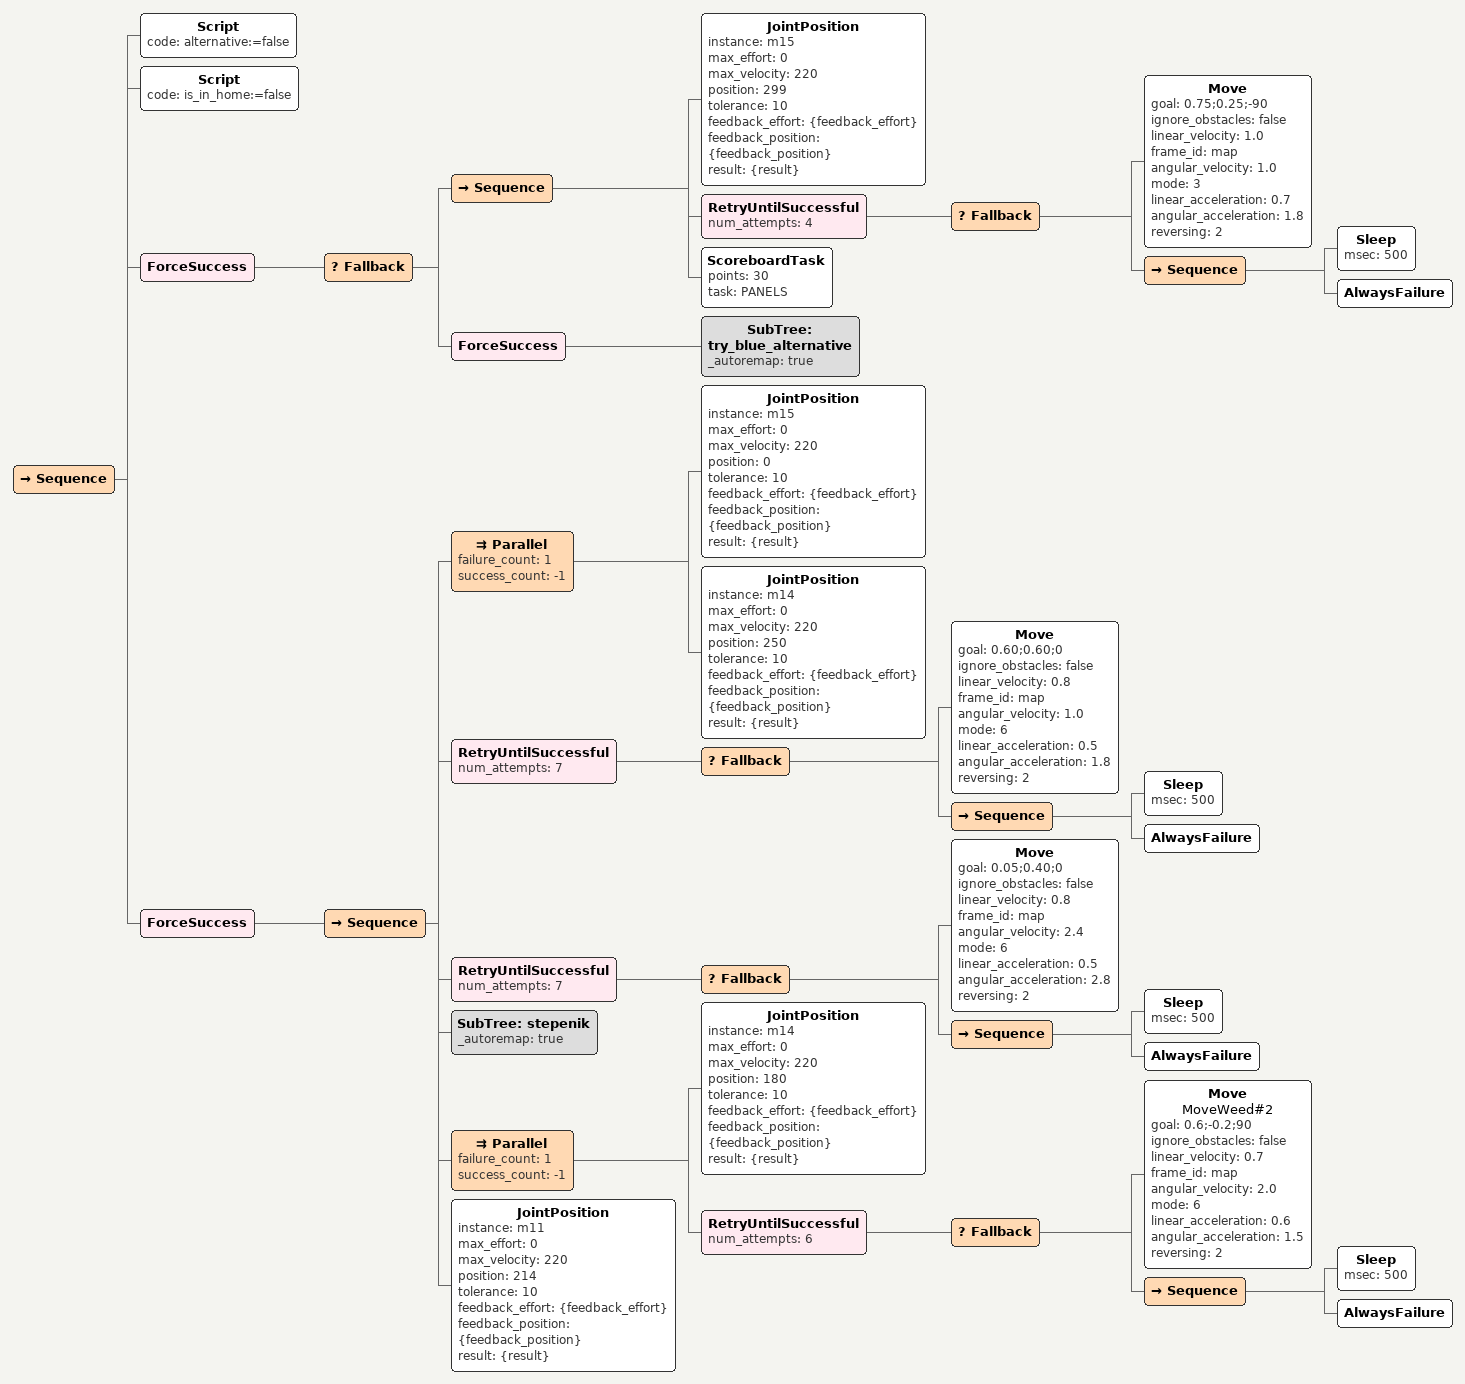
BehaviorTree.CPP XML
<Sequence>
  <Script code="alternative:=false"/>
  <Script code="is_in_home:=false"/>
  <ForceSuccess>
    <Fallback>
      <Sequence>
        <JointPosition instance="m15" max_effort="0" max_velocity="220" position="299" tolerance="10" feedback_effort="{feedback_effort}" feedback_position="{feedback_position}" result="{result}"/>
        <RetryUntilSuccessful num_attempts="4">
          <Fallback>
            <Move goal="0.75;0.25;-90" ignore_obstacles="false" linear_velocity="1.0" frame_id="map" angular_velocity="1.0" mode="3" linear_acceleration="0.7" angular_acceleration="1.8" reversing="2"/>
            <Sequence>
              <Sleep msec="500"/>
              <AlwaysFailure/>
            </Sequence>
          </Fallback>
        </RetryUntilSuccessful>
        <ScoreboardTask points="30" task="PANELS"/>
      </Sequence>
      <ForceSuccess>
        <SubTree ID="try_blue_alternative" _autoremap="true"/>
      </ForceSuccess>
    </Fallback>
  </ForceSuccess>
  <ForceSuccess>
    <Sequence>
      <Parallel failure_count="1" success_count="-1">
        <JointPosition instance="m15" max_effort="0" max_velocity="220" position="0" tolerance="10" feedback_effort="{feedback_effort}" feedback_position="{feedback_position}" result="{result}"/>
        <JointPosition instance="m14" max_effort="0" max_velocity="220" position="250" tolerance="10" feedback_effort="{feedback_effort}" feedback_position="{feedback_position}" result="{result}"/>
      </Parallel>
      <RetryUntilSuccessful num_attempts="7">
        <Fallback>
          <Move goal="0.60;0.60;0" ignore_obstacles="false" linear_velocity="0.8" frame_id="map" angular_velocity="1.0" mode="6" linear_acceleration="0.5" angular_acceleration="1.8" reversing="2"/>
          <Sequence>
            <Sleep msec="500"/>
            <AlwaysFailure/>
          </Sequence>
        </Fallback>
      </RetryUntilSuccessful>
      <RetryUntilSuccessful num_attempts="7">
        <Fallback>
          <Move goal="0.05;0.40;0" ignore_obstacles="false" linear_velocity="0.8" frame_id="map" angular_velocity="2.4" mode="6" linear_acceleration="0.5" angular_acceleration="2.8" reversing="2"/>
          <Sequence>
            <Sleep msec="500"/>
            <AlwaysFailure/>
          </Sequence>
        </Fallback>
      </RetryUntilSuccessful>
      <SubTree ID="stepenik" _autoremap="true"/>
      <Parallel failure_count="1" success_count="-1">
        <JointPosition instance="m14" max_effort="0" max_velocity="220" position="180" tolerance="10" feedback_effort="{feedback_effort}" feedback_position="{feedback_position}" result="{result}"/>
        <RetryUntilSuccessful num_attempts="6">
          <Fallback>
            <Move name="MoveWeed#2" goal="0.6;-0.2;90" ignore_obstacles="false" linear_velocity="0.7" frame_id="map" angular_velocity="2.0" mode="6" linear_acceleration="0.6" angular_acceleration="1.5" reversing="2"/>
            <Sequence>
              <Sleep msec="500"/>
              <AlwaysFailure/>
            </Sequence>
          </Fallback>
        </RetryUntilSuccessful>
      </Parallel>
      <JointPosition instance="m11" max_effort="0" max_velocity="220" position="214" tolerance="10" feedback_effort="{feedback_effort}" feedback_position="{feedback_position}" result="{result}"/>
    </Sequence>
  </ForceSuccess>
</Sequence>
